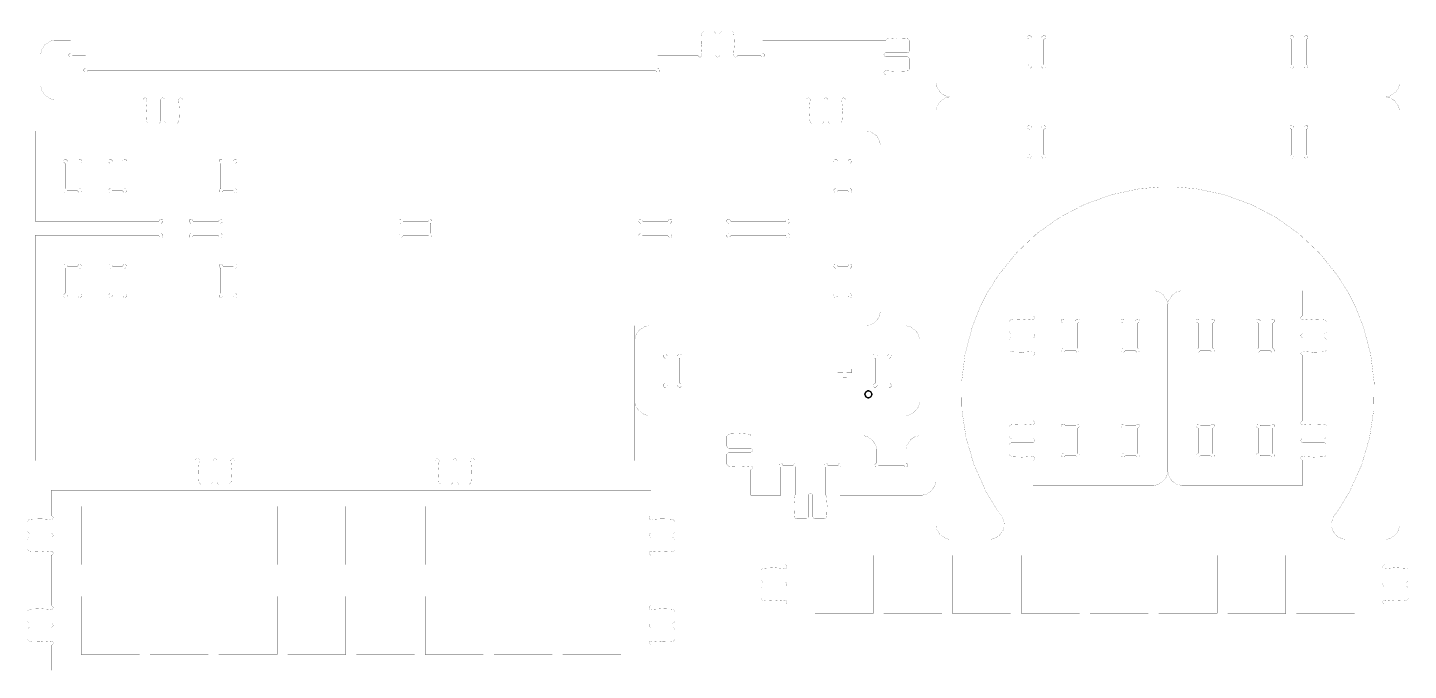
# Model space of a CAD drawing. Extents: x 0.1 to 59.9, y 0.1 to 11.9.
# Drawn here: x 12.09 to 23.6, y 0.11 to 5.47 of the extents above; entities that cross this region are included whole.
import ezdxf

# ---------------------------------------------------------------- set-up
doc = ezdxf.new("R2010")
doc.units = 0
doc.layers.add('L0D0_0', color=1, linetype='CONTINUOUS')

msp = doc.modelspace()

# ---------------------------------------------------------------- linework, layer by layer
at = {"layer": 'L0D0_0', "const_width": 0.001}
for points in [[(19.666, 5.015), (19.666, 6.015)], [(23.532, 5.015), (23.532, 6.015)], [(17.715, 5.239), (17.712, 5.253), (17.707, 5.328), (17.71, 5.403), (17.712, 5.418)], [(17.712, 5.418), (17.712, 5.421), (17.719, 5.431), (17.728, 5.435), (17.732, 5.435)], [(17.809, 5.435), (17.732, 5.435)], [(17.809, 5.435), (17.813, 5.435), (17.823, 5.43), (17.829, 5.419), (17.829, 5.416)], [(17.829, 5.239), (17.829, 5.416)], [(17.862, 5.416), (17.862, 5.419), (17.868, 5.43), (17.878, 5.435), (17.882, 5.435)], [(17.862, 5.239), (17.862, 5.416)], [(17.882, 5.435), (17.959, 5.435)], [(17.959, 5.435), (17.963, 5.435), (17.972, 5.431), (17.979, 5.421), (17.979, 5.418)], [(17.979, 5.418), (17.981, 5.403), (17.984, 5.328), (17.979, 5.253), (17.976, 5.239)], [(12.201, 5.239), (12.201, 5.251), (12.211, 5.287), (12.237, 5.327), (12.277, 5.354), (12.314, 5.364), (12.326, 5.364)], [(12.326, 5.364), (12.451, 5.364)], [(12.451, 5.364), (12.451, 5.255)], [(18.22, 5.364), (18.22, 5.255)], [(18.22, 5.364), (19.248, 5.364)], [(19.248, 5.372), (19.263, 5.375), (19.338, 5.38), (19.413, 5.377), (19.428, 5.375)], [(19.248, 5.364), (19.248, 5.372)], [(19.428, 5.375), (19.43, 5.375), (19.44, 5.368), (19.445, 5.359), (19.445, 5.355)], [(19.445, 5.278), (19.445, 5.355)], [(20.462, 5.387), (20.462, 5.391), (20.452, 5.403), (20.436, 5.402), (20.434, 5.399), (20.431, 5.397), (20.43, 5.381), (20.442, 5.371), (20.446, 5.371)], [(20.446, 5.16), (20.446, 5.371)], [(20.548, 5.387), (20.462, 5.387)], [(20.565, 5.371), (20.569, 5.371), (20.58, 5.381), (20.579, 5.397), (20.577, 5.399), (20.574, 5.402), (20.558, 5.403), (20.548, 5.391), (20.548, 5.387)], [(20.565, 5.16), (20.565, 5.371)], [(22.649, 5.387), (22.649, 5.391), (22.639, 5.403), (22.623, 5.402), (22.621, 5.399), (22.618, 5.397), (22.617, 5.381), (22.629, 5.371), (22.633, 5.371)], [(22.633, 5.16), (22.633, 5.371)], [(22.735, 5.387), (22.649, 5.387)], [(22.752, 5.371), (22.756, 5.371), (22.767, 5.381), (22.766, 5.397), (22.764, 5.399), (22.761, 5.402), (22.745, 5.403), (22.735, 5.391), (22.735, 5.387)], [(22.752, 5.16), (22.752, 5.371)], [(12.201, 4.992), (12.201, 5.239)], [(12.468, 5.239), (12.468, 5.235), (12.457, 5.223), (12.442, 5.224), (12.439, 5.227), (12.436, 5.229), (12.435, 5.245), (12.447, 5.255), (12.451, 5.255)], [(12.468, 5.239), (12.576, 5.239)], [(12.576, 5.239), (12.576, 5.13)], [(17.345, 5.239), (17.345, 5.13)], [(17.345, 5.239), (17.681, 5.239)], [(17.715, 5.239), (17.715, 5.235), (17.709, 5.226), (17.698, 5.222), (17.686, 5.226), (17.681, 5.235), (17.681, 5.239)], [(17.862, 5.239), (17.862, 5.235), (17.857, 5.226), (17.845, 5.222), (17.834, 5.226), (17.829, 5.235), (17.829, 5.239)], [(18.01, 5.239), (18.01, 5.235), (18.005, 5.226), (17.993, 5.222), (17.982, 5.226), (17.976, 5.235), (17.976, 5.239)], [(18.01, 5.239), (18.204, 5.239)], [(18.22, 5.255), (18.224, 5.255), (18.236, 5.245), (18.235, 5.229), (18.232, 5.227), (18.23, 5.224), (18.214, 5.223), (18.204, 5.235), (18.204, 5.239)], [(19.248, 5.225), (19.245, 5.225), (19.236, 5.23), (19.231, 5.242), (19.236, 5.253), (19.245, 5.258), (19.248, 5.258)], [(19.248, 5.258), (19.425, 5.258)], [(19.248, 5.225), (19.425, 5.225)], [(19.445, 5.278), (19.445, 5.274), (19.439, 5.264), (19.429, 5.258), (19.425, 5.258)], [(19.425, 5.225), (19.429, 5.225), (19.439, 5.219), (19.445, 5.209), (19.445, 5.205)], [(19.445, 5.205), (19.445, 5.128)], [(12.593, 5.114), (12.593, 5.11), (12.582, 5.098), (12.567, 5.099), (12.564, 5.102), (12.561, 5.104), (12.56, 5.12), (12.572, 5.13), (12.576, 5.13)], [(12.593, 5.114), (17.329, 5.114)], [(17.345, 5.13), (17.349, 5.13), (17.361, 5.12), (17.36, 5.104), (17.357, 5.102), (17.355, 5.099), (17.339, 5.098), (17.329, 5.11), (17.329, 5.114)], [(19.248, 5.077), (19.245, 5.077), (19.236, 5.082), (19.231, 5.094), (19.236, 5.105), (19.245, 5.111), (19.248, 5.111)], [(19.428, 5.108), (19.413, 5.106), (19.338, 5.103), (19.263, 5.108), (19.248, 5.111)], [(19.248, 4.867), (19.248, 5.077)], [(19.445, 5.128), (19.445, 5.124), (19.44, 5.115), (19.43, 5.108), (19.428, 5.108)], [(20.446, 5.16), (20.442, 5.16), (20.43, 5.15), (20.431, 5.134), (20.434, 5.132), (20.436, 5.129), (20.452, 5.128), (20.462, 5.139), (20.462, 5.143)], [(20.548, 5.143), (20.462, 5.143)], [(20.548, 5.143), (20.548, 5.139), (20.558, 5.128), (20.574, 5.129), (20.577, 5.132), (20.579, 5.134), (20.58, 5.15), (20.569, 5.16), (20.565, 5.16)], [(22.633, 5.16), (22.629, 5.16), (22.617, 5.15), (22.618, 5.134), (22.621, 5.132), (22.623, 5.129), (22.639, 5.128), (22.649, 5.139), (22.649, 5.143)], [(22.735, 5.143), (22.649, 5.143)], [(22.735, 5.143), (22.735, 5.139), (22.745, 5.128), (22.761, 5.129), (22.764, 5.132), (22.766, 5.134), (22.767, 5.15), (22.756, 5.16), (22.752, 5.16)], [(12.326, 4.867), (12.314, 4.867), (12.277, 4.876), (12.237, 4.903), (12.211, 4.943), (12.201, 4.979), (12.201, 4.992)], [(19.666, 5.015), (19.666, 5.003), (19.675, 4.967), (19.702, 4.927), (19.742, 4.9), (19.778, 4.89), (19.791, 4.89)], [(23.407, 4.89), (23.419, 4.89), (23.455, 4.9), (23.495, 4.927), (23.522, 4.967), (23.532, 5.003), (23.532, 5.015)], [(12.326, 4.867), (13.054, 4.867)], [(13.054, 4.867), (13.054, 4.87), (13.059, 4.879), (13.071, 4.883), (13.082, 4.879), (13.087, 4.87), (13.087, 4.867)], [(13.085, 4.687), (13.083, 4.702), (13.08, 4.777), (13.085, 4.852), (13.087, 4.867)], [(13.202, 4.867), (13.202, 4.87), (13.207, 4.879), (13.218, 4.883), (13.23, 4.879), (13.235, 4.87), (13.235, 4.867)], [(13.202, 4.867), (13.202, 4.689)], [(13.235, 4.867), (13.235, 4.689)], [(13.349, 4.867), (13.349, 4.87), (13.354, 4.879), (13.366, 4.883), (13.378, 4.879), (13.383, 4.87), (13.383, 4.867)], [(13.349, 4.867), (13.352, 4.852), (13.357, 4.777), (13.354, 4.702), (13.352, 4.687)], [(13.383, 4.867), (18.584, 4.867)], [(18.584, 4.867), (18.584, 4.87), (18.589, 4.879), (18.6, 4.883), (18.612, 4.879), (18.617, 4.87), (18.617, 4.867)], [(18.615, 4.687), (18.613, 4.702), (18.609, 4.777), (18.615, 4.852), (18.617, 4.867)], [(18.731, 4.867), (18.731, 4.87), (18.737, 4.879), (18.748, 4.883), (18.76, 4.879), (18.765, 4.87), (18.765, 4.867)], [(18.731, 4.867), (18.731, 4.689)], [(18.765, 4.867), (18.765, 4.689)], [(18.879, 4.867), (18.879, 4.87), (18.884, 4.879), (18.896, 4.883), (18.907, 4.879), (18.912, 4.87), (18.912, 4.867)], [(18.879, 4.867), (18.881, 4.852), (18.887, 4.777), (18.883, 4.702), (18.881, 4.687)], [(18.912, 4.867), (19.248, 4.867)], [(19.791, 4.89), (19.778, 4.89), (19.742, 4.881), (19.702, 4.854), (19.675, 4.814), (19.666, 4.778), (19.666, 4.765)], [(23.407, 4.89), (19.791, 4.89)], [(23.532, 4.765), (23.532, 4.778), (23.522, 4.814), (23.495, 4.854), (23.455, 4.881), (23.419, 4.89), (23.407, 4.89)], [(19.666, 4.765), (19.666, 1.325)], [(23.532, 4.765), (23.532, 1.325)], [(12.154, 4.607), (19.076, 4.607)], [(12.154, 4.607), (12.154, 3.854)], [(13.104, 4.67), (13.101, 4.67), (13.091, 4.675), (13.085, 4.684), (13.085, 4.687)], [(13.182, 4.67), (13.104, 4.67)], [(13.202, 4.689), (13.202, 4.686), (13.196, 4.675), (13.185, 4.67), (13.182, 4.67)], [(13.255, 4.67), (13.251, 4.67), (13.241, 4.675), (13.235, 4.686), (13.235, 4.689)], [(13.255, 4.67), (13.332, 4.67)], [(13.352, 4.687), (13.351, 4.684), (13.345, 4.675), (13.335, 4.67), (13.332, 4.67)], [(18.634, 4.67), (18.631, 4.67), (18.621, 4.675), (18.615, 4.684), (18.615, 4.687)], [(18.712, 4.67), (18.634, 4.67)], [(18.731, 4.689), (18.731, 4.686), (18.726, 4.675), (18.715, 4.67), (18.712, 4.67)], [(18.785, 4.67), (18.781, 4.67), (18.771, 4.675), (18.765, 4.686), (18.765, 4.689)], [(18.785, 4.67), (18.862, 4.67)], [(18.881, 4.687), (18.881, 4.684), (18.875, 4.675), (18.865, 4.67), (18.862, 4.67)], [(19.201, 4.482), (19.201, 4.494), (19.192, 4.53), (19.171, 4.564), (19.165, 4.57), (19.159, 4.576), (19.124, 4.597), (19.088, 4.607), (19.076, 4.607)], [(20.462, 4.637), (20.462, 4.641), (20.452, 4.653), (20.436, 4.652), (20.434, 4.649), (20.431, 4.647), (20.43, 4.631), (20.442, 4.621), (20.446, 4.621)], [(20.446, 4.621), (20.446, 4.41)], [(20.462, 4.637), (20.548, 4.637)], [(20.565, 4.621), (20.569, 4.621), (20.58, 4.631), (20.579, 4.647), (20.577, 4.649), (20.574, 4.652), (20.558, 4.653), (20.548, 4.641), (20.548, 4.637)], [(20.565, 4.621), (20.565, 4.41)], [(22.649, 4.637), (22.649, 4.641), (22.639, 4.653), (22.623, 4.652), (22.621, 4.649), (22.618, 4.647), (22.617, 4.631), (22.629, 4.621), (22.633, 4.621)], [(22.633, 4.621), (22.633, 4.41)], [(22.649, 4.637), (22.735, 4.637)], [(22.752, 4.621), (22.756, 4.621), (22.767, 4.631), (22.766, 4.647), (22.764, 4.649), (22.761, 4.652), (22.745, 4.653), (22.735, 4.641), (22.735, 4.637)], [(22.752, 4.621), (22.752, 4.41)], [(19.201, 4.482), (19.201, 3.107)], [(20.446, 4.41), (20.442, 4.41), (20.43, 4.4), (20.431, 4.384), (20.434, 4.382), (20.436, 4.379), (20.452, 4.378), (20.462, 4.389), (20.462, 4.393)], [(20.462, 4.393), (20.548, 4.393)], [(20.548, 4.393), (20.548, 4.389), (20.558, 4.378), (20.574, 4.379), (20.577, 4.382), (20.579, 4.384), (20.58, 4.4), (20.569, 4.41), (20.565, 4.41)], [(22.633, 4.41), (22.629, 4.41), (22.617, 4.4), (22.618, 4.384), (22.621, 4.382), (22.623, 4.379), (22.639, 4.378), (22.649, 4.389), (22.649, 4.393)], [(22.649, 4.393), (22.735, 4.393)], [(22.735, 4.393), (22.735, 4.389), (22.745, 4.378), (22.761, 4.379), (22.764, 4.382), (22.766, 4.384), (22.767, 4.4), (22.756, 4.41), (22.752, 4.41)], [(12.424, 4.354), (12.424, 4.358), (12.413, 4.369), (12.398, 4.368), (12.395, 4.366), (12.393, 4.363), (12.392, 4.348), (12.403, 4.337), (12.407, 4.337)], [(12.407, 4.127), (12.407, 4.337)], [(12.509, 4.354), (12.424, 4.354)], [(12.526, 4.337), (12.53, 4.337), (12.542, 4.348), (12.541, 4.363), (12.538, 4.366), (12.535, 4.368), (12.52, 4.369), (12.509, 4.358), (12.509, 4.354)], [(12.526, 4.127), (12.526, 4.337)], [(12.799, 4.354), (12.799, 4.358), (12.788, 4.369), (12.773, 4.368), (12.77, 4.366), (12.768, 4.363), (12.767, 4.348), (12.778, 4.337), (12.782, 4.337)], [(12.782, 4.127), (12.782, 4.337)], [(12.884, 4.354), (12.799, 4.354)], [(12.901, 4.337), (12.905, 4.337), (12.917, 4.348), (12.916, 4.363), (12.913, 4.366), (12.91, 4.368), (12.895, 4.369), (12.884, 4.358), (12.884, 4.354)], [(12.901, 4.127), (12.901, 4.337)], [(13.72, 4.354), (13.72, 4.358), (13.71, 4.369), (13.694, 4.368), (13.692, 4.366), (13.689, 4.363), (13.688, 4.348), (13.7, 4.337), (13.703, 4.337)], [(13.703, 4.127), (13.703, 4.337)], [(13.806, 4.354), (13.72, 4.354)], [(13.823, 4.337), (13.826, 4.337), (13.838, 4.348), (13.837, 4.363), (13.834, 4.366), (13.832, 4.368), (13.816, 4.369), (13.806, 4.358), (13.806, 4.354)], [(13.823, 4.127), (13.823, 4.337)], [(18.846, 4.354), (18.846, 4.358), (18.836, 4.369), (18.82, 4.368), (18.818, 4.366), (18.815, 4.363), (18.814, 4.348), (18.825, 4.337), (18.829, 4.337)], [(18.829, 4.127), (18.829, 4.337)], [(18.932, 4.354), (18.846, 4.354)], [(18.948, 4.337), (18.952, 4.337), (18.964, 4.348), (18.963, 4.363), (18.96, 4.366), (18.958, 4.368), (18.942, 4.369), (18.932, 4.358), (18.932, 4.354)], [(18.948, 4.127), (18.948, 4.337)], [(12.407, 4.127), (12.403, 4.127), (12.392, 4.116), (12.393, 4.101), (12.395, 4.098), (12.398, 4.095), (12.413, 4.094), (12.424, 4.106), (12.424, 4.11)], [(12.509, 4.11), (12.424, 4.11)], [(12.509, 4.11), (12.509, 4.106), (12.52, 4.094), (12.535, 4.095), (12.538, 4.098), (12.541, 4.101), (12.542, 4.116), (12.53, 4.127), (12.526, 4.127)], [(12.782, 4.127), (12.778, 4.127), (12.767, 4.116), (12.768, 4.101), (12.77, 4.098), (12.773, 4.095), (12.788, 4.094), (12.799, 4.106), (12.799, 4.11)], [(12.884, 4.11), (12.799, 4.11)], [(12.884, 4.11), (12.884, 4.106), (12.895, 4.094), (12.91, 4.095), (12.913, 4.098), (12.916, 4.101), (12.917, 4.116), (12.905, 4.127), (12.901, 4.127)], [(13.703, 4.127), (13.7, 4.127), (13.688, 4.116), (13.689, 4.101), (13.692, 4.098), (13.694, 4.095), (13.71, 4.094), (13.72, 4.106), (13.72, 4.11)], [(13.806, 4.11), (13.72, 4.11)], [(13.806, 4.11), (13.806, 4.106), (13.816, 4.094), (13.832, 4.095), (13.834, 4.098), (13.837, 4.101), (13.838, 4.116), (13.826, 4.127), (13.823, 4.127)], [(18.829, 4.127), (18.825, 4.127), (18.814, 4.116), (18.815, 4.101), (18.818, 4.098), (18.82, 4.095), (18.836, 4.094), (18.846, 4.106), (18.846, 4.11)], [(18.932, 4.11), (18.846, 4.11)], [(18.932, 4.11), (18.932, 4.106), (18.942, 4.094), (18.958, 4.095), (18.96, 4.098), (18.963, 4.101), (18.964, 4.116), (18.952, 4.127), (18.948, 4.127)], [(22.987, 1.399), (23.023, 1.447), (23.116, 1.603), (23.214, 1.819), (23.28, 2.045), (23.315, 2.277), (23.319, 2.511), (23.29, 2.745), (23.229, 2.974), (23.162, 3.143), (23.135, 3.196), (23.108, 3.25), (23.012, 3.403), (22.863, 3.588), (22.691, 3.75), (22.5, 3.886), (22.293, 3.994), (22.071, 4.074), (21.839, 4.124), (21.659, 4.14), (21.599, 4.14), (21.539, 4.14), (21.358, 4.124), (21.126, 4.074), (20.905, 3.994), (20.697, 3.886), (20.506, 3.75), (20.335, 3.588), (20.186, 3.403), (20.089, 3.25), (20.062, 3.196), (20.035, 3.143), (19.969, 2.974), (19.908, 2.745), (19.879, 2.511), (19.882, 2.277), (19.917, 2.045), (19.984, 1.819), (20.081, 1.603), (20.174, 1.447), (20.21, 1.399)], [(13.187, 3.854), (12.154, 3.854)], [(13.203, 3.837), (13.207, 3.837), (13.219, 3.848), (13.218, 3.863), (13.215, 3.866), (13.213, 3.868), (13.197, 3.869), (13.187, 3.858), (13.187, 3.854)], [(13.203, 3.837), (13.203, 3.752)], [(13.47, 3.854), (13.47, 3.858), (13.46, 3.869), (13.444, 3.868), (13.442, 3.866), (13.439, 3.863), (13.438, 3.848), (13.45, 3.837), (13.453, 3.837)], [(13.453, 3.837), (13.453, 3.752)], [(13.684, 3.854), (13.47, 3.854)], [(13.701, 3.837), (13.704, 3.837), (13.716, 3.848), (13.715, 3.863), (13.712, 3.866), (13.71, 3.868), (13.694, 3.869), (13.684, 3.858), (13.684, 3.854)], [(13.701, 3.752), (13.701, 3.837)], [(15.221, 3.854), (15.221, 3.858), (15.21, 3.869), (15.195, 3.868), (15.192, 3.866), (15.189, 3.863), (15.188, 3.848), (15.2, 3.837), (15.204, 3.837)], [(15.204, 3.837), (15.204, 3.752)], [(15.431, 3.854), (15.221, 3.854)], [(15.448, 3.837), (15.452, 3.837), (15.463, 3.848), (15.462, 3.863), (15.46, 3.866), (15.457, 3.868), (15.442, 3.869), (15.431, 3.858), (15.431, 3.854)], [(15.448, 3.837), (15.448, 3.752)], [(17.221, 3.854), (17.221, 3.858), (17.21, 3.869), (17.195, 3.868), (17.192, 3.866), (17.189, 3.863), (17.188, 3.848), (17.2, 3.837), (17.204, 3.837)], [(17.204, 3.837), (17.204, 3.752)], [(17.431, 3.854), (17.221, 3.854)], [(17.448, 3.837), (17.452, 3.837), (17.463, 3.848), (17.462, 3.863), (17.46, 3.866), (17.457, 3.868), (17.442, 3.869), (17.431, 3.858), (17.431, 3.854)], [(17.448, 3.837), (17.448, 3.752)], [(17.954, 3.854), (17.954, 3.858), (17.943, 3.869), (17.928, 3.868), (17.925, 3.866), (17.922, 3.863), (17.921, 3.848), (17.933, 3.837), (17.937, 3.837)], [(17.937, 3.752), (17.937, 3.837)], [(17.954, 3.854), (18.414, 3.854)], [(18.431, 3.837), (18.435, 3.837), (18.446, 3.848), (18.445, 3.863), (18.443, 3.866), (18.44, 3.868), (18.424, 3.869), (18.414, 3.858), (18.414, 3.854)], [(18.431, 3.752), (18.431, 3.837)], [(12.154, 2.982), (12.154, 3.735)], [(13.187, 3.735), (12.154, 3.735)], [(13.187, 3.735), (13.187, 3.731), (13.197, 3.719), (13.213, 3.72), (13.215, 3.723), (13.218, 3.726), (13.219, 3.741), (13.207, 3.752), (13.203, 3.752)], [(13.453, 3.752), (13.45, 3.752), (13.438, 3.741), (13.439, 3.726), (13.442, 3.723), (13.444, 3.72), (13.46, 3.719), (13.47, 3.731), (13.47, 3.735)], [(13.684, 3.735), (13.47, 3.735)], [(13.684, 3.735), (13.684, 3.731), (13.694, 3.719), (13.71, 3.72), (13.712, 3.723), (13.715, 3.726), (13.716, 3.741), (13.704, 3.752), (13.701, 3.752)], [(15.204, 3.752), (15.2, 3.752), (15.188, 3.741), (15.189, 3.726), (15.192, 3.723), (15.195, 3.72), (15.21, 3.719), (15.221, 3.731), (15.221, 3.735)], [(15.431, 3.735), (15.221, 3.735)], [(15.431, 3.735), (15.431, 3.731), (15.442, 3.719), (15.457, 3.72), (15.46, 3.723), (15.462, 3.726), (15.463, 3.741), (15.452, 3.752), (15.448, 3.752)], [(17.204, 3.752), (17.2, 3.752), (17.188, 3.741), (17.189, 3.726), (17.192, 3.723), (17.195, 3.72), (17.21, 3.719), (17.221, 3.731), (17.221, 3.735)], [(17.431, 3.735), (17.221, 3.735)], [(17.431, 3.735), (17.431, 3.731), (17.442, 3.719), (17.457, 3.72), (17.46, 3.723), (17.462, 3.726), (17.463, 3.741), (17.452, 3.752), (17.448, 3.752)], [(17.937, 3.752), (17.933, 3.752), (17.921, 3.741), (17.922, 3.726), (17.925, 3.723), (17.928, 3.72), (17.943, 3.719), (17.954, 3.731), (17.954, 3.735)], [(17.954, 3.735), (18.414, 3.735)], [(18.414, 3.735), (18.414, 3.731), (18.424, 3.719), (18.44, 3.72), (18.443, 3.723), (18.445, 3.726), (18.446, 3.741), (18.435, 3.752), (18.431, 3.752)], [(12.424, 3.479), (12.424, 3.483), (12.413, 3.494), (12.398, 3.493), (12.395, 3.491), (12.393, 3.488), (12.392, 3.473), (12.403, 3.462), (12.407, 3.462)], [(12.407, 3.252), (12.407, 3.462)], [(12.509, 3.479), (12.424, 3.479)], [(12.526, 3.462), (12.53, 3.462), (12.542, 3.473), (12.541, 3.488), (12.538, 3.491), (12.535, 3.493), (12.52, 3.494), (12.509, 3.483), (12.509, 3.479)], [(12.526, 3.252), (12.526, 3.462)], [(12.799, 3.479), (12.799, 3.483), (12.788, 3.494), (12.773, 3.493), (12.77, 3.491), (12.768, 3.488), (12.767, 3.473), (12.778, 3.462), (12.782, 3.462)], [(12.782, 3.252), (12.782, 3.462)], [(12.884, 3.479), (12.799, 3.479)], [(12.901, 3.462), (12.905, 3.462), (12.917, 3.473), (12.916, 3.488), (12.913, 3.491), (12.91, 3.493), (12.895, 3.494), (12.884, 3.483), (12.884, 3.479)], [(12.901, 3.252), (12.901, 3.462)], [(13.72, 3.479), (13.72, 3.483), (13.71, 3.494), (13.694, 3.493), (13.692, 3.491), (13.689, 3.488), (13.688, 3.473), (13.7, 3.462), (13.703, 3.462)], [(13.703, 3.252), (13.703, 3.462)], [(13.806, 3.479), (13.72, 3.479)], [(13.823, 3.462), (13.826, 3.462), (13.838, 3.473), (13.837, 3.488), (13.834, 3.491), (13.832, 3.493), (13.816, 3.494), (13.806, 3.483), (13.806, 3.479)], [(13.823, 3.252), (13.823, 3.462)], [(18.846, 3.479), (18.846, 3.483), (18.836, 3.494), (18.82, 3.493), (18.818, 3.491), (18.815, 3.488), (18.814, 3.473), (18.825, 3.462), (18.829, 3.462)], [(18.829, 3.252), (18.829, 3.462)], [(18.932, 3.479), (18.846, 3.479)], [(18.948, 3.462), (18.952, 3.462), (18.964, 3.473), (18.963, 3.488), (18.96, 3.491), (18.958, 3.493), (18.942, 3.494), (18.932, 3.483), (18.932, 3.479)], [(18.948, 3.252), (18.948, 3.462)], [(12.407, 3.252), (12.403, 3.252), (12.392, 3.241), (12.393, 3.226), (12.395, 3.223), (12.398, 3.22), (12.413, 3.219), (12.424, 3.231), (12.424, 3.235)], [(12.509, 3.235), (12.424, 3.235)], [(12.509, 3.235), (12.509, 3.231), (12.52, 3.219), (12.535, 3.22), (12.538, 3.223), (12.541, 3.226), (12.542, 3.241), (12.53, 3.252), (12.526, 3.252)], [(12.782, 3.252), (12.778, 3.252), (12.767, 3.241), (12.768, 3.226), (12.77, 3.223), (12.773, 3.22), (12.788, 3.219), (12.799, 3.231), (12.799, 3.235)], [(12.884, 3.235), (12.799, 3.235)], [(12.884, 3.235), (12.884, 3.231), (12.895, 3.219), (12.91, 3.22), (12.913, 3.223), (12.916, 3.226), (12.917, 3.241), (12.905, 3.252), (12.901, 3.252)], [(13.703, 3.252), (13.7, 3.252), (13.688, 3.241), (13.689, 3.226), (13.692, 3.223), (13.694, 3.22), (13.71, 3.219), (13.72, 3.231), (13.72, 3.235)], [(13.806, 3.235), (13.72, 3.235)], [(13.806, 3.235), (13.806, 3.231), (13.816, 3.219), (13.832, 3.22), (13.834, 3.223), (13.837, 3.226), (13.838, 3.241), (13.826, 3.252), (13.823, 3.252)], [(18.829, 3.252), (18.825, 3.252), (18.814, 3.241), (18.815, 3.226), (18.818, 3.223), (18.82, 3.22), (18.836, 3.219), (18.846, 3.231), (18.846, 3.235)], [(18.932, 3.235), (18.846, 3.235)], [(18.932, 3.235), (18.932, 3.231), (18.942, 3.219), (18.958, 3.22), (18.96, 3.223), (18.963, 3.226), (18.964, 3.241), (18.952, 3.252), (18.948, 3.252)], [(20.474, 3.275), (20.474, 3.064)], [(20.474, 3.275), (21.474, 3.275)], [(21.599, 3.15), (21.599, 3.162), (21.589, 3.198), (21.562, 3.238), (21.522, 3.265), (21.486, 3.275), (21.474, 3.275)], [(21.599, 3.15), (21.599, 3.162), (21.609, 3.198), (21.635, 3.238), (21.675, 3.265), (21.712, 3.275), (21.724, 3.275)], [(22.724, 3.275), (21.724, 3.275)], [(22.724, 3.275), (22.724, 3.064)], [(21.599, 3.15), (21.599, 1.775)], [(19.076, 2.982), (19.089, 2.982), (19.125, 2.992), (19.165, 3.019), (19.192, 3.058), (19.201, 3.095), (19.201, 3.107)], [(20.294, 3.033), (20.292, 3.033), (20.282, 3.027), (20.277, 3.017), (20.277, 3.014)], [(20.277, 2.936), (20.277, 3.014)], [(20.474, 3.031), (20.459, 3.033), (20.384, 3.038), (20.309, 3.035), (20.294, 3.033)], [(20.474, 3.031), (20.477, 3.031), (20.486, 3.036), (20.491, 3.047), (20.486, 3.059), (20.477, 3.064), (20.474, 3.064)], [(20.744, 3.022), (20.744, 3.026), (20.733, 3.037), (20.718, 3.036), (20.715, 3.034), (20.712, 3.031), (20.711, 3.015), (20.723, 3.005), (20.727, 3.005)], [(20.727, 3.005), (20.727, 2.794)], [(20.829, 3.022), (20.744, 3.022)], [(20.846, 3.005), (20.85, 3.005), (20.861, 3.015), (20.86, 3.031), (20.858, 3.034), (20.855, 3.036), (20.839, 3.037), (20.829, 3.026), (20.829, 3.022)], [(20.846, 3.005), (20.846, 2.794)], [(21.244, 3.022), (21.244, 3.026), (21.233, 3.037), (21.218, 3.036), (21.215, 3.034), (21.212, 3.031), (21.211, 3.015), (21.223, 3.005), (21.227, 3.005)], [(21.227, 3.005), (21.227, 2.794)], [(21.329, 3.022), (21.244, 3.022)], [(21.346, 3.005), (21.35, 3.005), (21.361, 3.015), (21.36, 3.031), (21.358, 3.034), (21.355, 3.036), (21.339, 3.037), (21.329, 3.026), (21.329, 3.022)], [(21.346, 3.005), (21.346, 2.794)], [(21.852, 3.005), (21.848, 3.005), (21.836, 3.015), (21.837, 3.031), (21.84, 3.034), (21.843, 3.036), (21.858, 3.037), (21.869, 3.026), (21.869, 3.022)], [(21.852, 3.005), (21.852, 2.794)], [(21.869, 3.022), (21.954, 3.022)], [(21.954, 3.022), (21.954, 3.026), (21.964, 3.037), (21.98, 3.036), (21.983, 3.034), (21.985, 3.031), (21.986, 3.015), (21.975, 3.005), (21.971, 3.005)], [(21.971, 3.005), (21.971, 2.794)], [(22.352, 3.005), (22.348, 3.005), (22.336, 3.015), (22.337, 3.031), (22.34, 3.034), (22.343, 3.036), (22.358, 3.037), (22.369, 3.026), (22.369, 3.022)], [(22.352, 3.005), (22.352, 2.794)], [(22.369, 3.022), (22.454, 3.022)], [(22.454, 3.022), (22.454, 3.026), (22.465, 3.037), (22.48, 3.036), (22.483, 3.034), (22.485, 3.031), (22.486, 3.015), (22.475, 3.005), (22.471, 3.005)], [(22.471, 3.005), (22.471, 2.794)], [(22.724, 3.031), (22.721, 3.031), (22.711, 3.036), (22.707, 3.047), (22.711, 3.059), (22.721, 3.064), (22.724, 3.064)], [(22.724, 3.031), (22.739, 3.033), (22.814, 3.038), (22.889, 3.035), (22.904, 3.033)], [(22.904, 3.033), (22.906, 3.033), (22.916, 3.027), (22.921, 3.017), (22.921, 3.014)], [(22.921, 2.936), (22.921, 3.014)], [(12.154, 2.982), (19.076, 2.982)], [(12.154, 2.982), (12.154, 1.857)], [(17.155, 2.982), (17.155, 1.857)], [(17.28, 2.982), (17.268, 2.982), (17.231, 2.972), (17.192, 2.945), (17.165, 2.906), (17.155, 2.869), (17.155, 2.857)], [(19.076, 2.982), (19.405, 2.982)], [(19.53, 2.857), (19.53, 2.869), (19.52, 2.906), (19.493, 2.945), (19.454, 2.972), (19.417, 2.982), (19.405, 2.982)], [(20.277, 2.936), (20.277, 2.933), (20.283, 2.922), (20.293, 2.916), (20.297, 2.916)], [(20.297, 2.883), (20.293, 2.883), (20.283, 2.877), (20.277, 2.867), (20.277, 2.863)], [(20.474, 2.916), (20.297, 2.916)], [(20.474, 2.883), (20.297, 2.883)], [(20.474, 2.883), (20.477, 2.883), (20.486, 2.888), (20.491, 2.9), (20.486, 2.911), (20.477, 2.916), (20.474, 2.916)], [(22.724, 2.883), (22.721, 2.883), (22.711, 2.888), (22.707, 2.9), (22.711, 2.911), (22.721, 2.916), (22.724, 2.916)], [(22.724, 2.916), (22.901, 2.916)], [(22.724, 2.883), (22.901, 2.883)], [(22.921, 2.936), (22.921, 2.933), (22.915, 2.922), (22.905, 2.916), (22.901, 2.916)], [(22.901, 2.883), (22.905, 2.883), (22.915, 2.877), (22.921, 2.867), (22.921, 2.863)], [(19.53, 2.857), (19.53, 2.357)], [(20.277, 2.863), (20.277, 2.786)], [(20.277, 2.786), (20.277, 2.783), (20.282, 2.773), (20.292, 2.767), (20.294, 2.766)], [(20.294, 2.766), (20.309, 2.764), (20.384, 2.761), (20.459, 2.766), (20.474, 2.769)], [(20.474, 2.735), (20.477, 2.735), (20.486, 2.741), (20.491, 2.752), (20.486, 2.764), (20.477, 2.769), (20.474, 2.769)], [(20.727, 2.794), (20.723, 2.794), (20.711, 2.784), (20.712, 2.769), (20.715, 2.766), (20.718, 2.763), (20.733, 2.762), (20.744, 2.774), (20.744, 2.778)], [(20.829, 2.778), (20.744, 2.778)], [(20.829, 2.778), (20.829, 2.774), (20.839, 2.762), (20.855, 2.763), (20.858, 2.766), (20.86, 2.769), (20.861, 2.784), (20.85, 2.794), (20.846, 2.794)], [(21.227, 2.794), (21.223, 2.794), (21.211, 2.784), (21.212, 2.769), (21.215, 2.766), (21.218, 2.763), (21.233, 2.762), (21.244, 2.774), (21.244, 2.778)], [(21.329, 2.778), (21.244, 2.778)], [(21.329, 2.778), (21.329, 2.774), (21.339, 2.762), (21.355, 2.763), (21.358, 2.766), (21.36, 2.769), (21.361, 2.784), (21.35, 2.794), (21.346, 2.794)], [(21.869, 2.778), (21.869, 2.774), (21.858, 2.762), (21.843, 2.763), (21.84, 2.766), (21.837, 2.769), (21.836, 2.784), (21.848, 2.794), (21.852, 2.794)], [(21.869, 2.778), (21.954, 2.778)], [(21.971, 2.794), (21.975, 2.794), (21.986, 2.784), (21.985, 2.769), (21.983, 2.766), (21.98, 2.763), (21.964, 2.762), (21.954, 2.774), (21.954, 2.778)], [(22.369, 2.778), (22.369, 2.774), (22.358, 2.762), (22.343, 2.763), (22.34, 2.766), (22.337, 2.769), (22.336, 2.784), (22.348, 2.794), (22.352, 2.794)], [(22.369, 2.778), (22.454, 2.778)], [(22.471, 2.794), (22.475, 2.794), (22.486, 2.784), (22.485, 2.769), (22.483, 2.766), (22.48, 2.763), (22.465, 2.762), (22.454, 2.774), (22.454, 2.778)], [(22.724, 2.735), (22.721, 2.735), (22.711, 2.741), (22.707, 2.752), (22.711, 2.764), (22.721, 2.769), (22.724, 2.769)], [(22.904, 2.766), (22.889, 2.764), (22.814, 2.761), (22.739, 2.766), (22.724, 2.769)], [(22.921, 2.786), (22.921, 2.783), (22.916, 2.773), (22.906, 2.767), (22.904, 2.766)], [(22.921, 2.863), (22.921, 2.786)], [(17.425, 2.729), (17.425, 2.733), (17.414, 2.744), (17.399, 2.743), (17.396, 2.741), (17.394, 2.738), (17.393, 2.723), (17.404, 2.712), (17.408, 2.712)], [(17.408, 2.712), (17.408, 2.502)], [(17.51, 2.729), (17.425, 2.729)], [(17.527, 2.712), (17.531, 2.712), (17.543, 2.723), (17.542, 2.738), (17.539, 2.741), (17.536, 2.743), (17.521, 2.744), (17.51, 2.733), (17.51, 2.729)], [(17.527, 2.712), (17.527, 2.502)], [(18.92, 2.666), (18.89, 2.666)], [(18.89, 2.666), (18.89, 2.622)], [(18.92, 2.666), (18.92, 2.622)], [(19.175, 2.729), (19.175, 2.733), (19.164, 2.744), (19.149, 2.743), (19.146, 2.741), (19.144, 2.738), (19.143, 2.723), (19.154, 2.712), (19.158, 2.712)], [(19.158, 2.712), (19.158, 2.502)], [(19.26, 2.729), (19.175, 2.729)], [(19.277, 2.712), (19.281, 2.712), (19.293, 2.723), (19.292, 2.738), (19.289, 2.741), (19.286, 2.743), (19.271, 2.744), (19.26, 2.733), (19.26, 2.729)], [(19.277, 2.712), (19.277, 2.502)], [(20.474, 2.735), (20.474, 2.189)], [(22.724, 2.735), (22.724, 2.189)], [(18.846, 2.592), (18.846, 2.622)], [(18.89, 2.622), (18.846, 2.622)], [(18.89, 2.592), (18.846, 2.592)], [(18.89, 2.592), (18.89, 2.548)], [(18.92, 2.548), (18.89, 2.548)], [(18.964, 2.622), (18.92, 2.622)], [(18.92, 2.592), (18.92, 2.548)], [(18.964, 2.592), (18.92, 2.592)], [(18.964, 2.592), (18.964, 2.622)], [(17.408, 2.502), (17.404, 2.502), (17.393, 2.491), (17.394, 2.476), (17.396, 2.473), (17.399, 2.47), (17.414, 2.469), (17.425, 2.481), (17.425, 2.485)], [(17.51, 2.485), (17.425, 2.485)], [(17.51, 2.485), (17.51, 2.481), (17.521, 2.469), (17.536, 2.47), (17.539, 2.473), (17.542, 2.476), (17.543, 2.491), (17.531, 2.502), (17.527, 2.502)], [(19.158, 2.502), (19.154, 2.502), (19.143, 2.491), (19.144, 2.476), (19.146, 2.473), (19.149, 2.47), (19.164, 2.469), (19.175, 2.481), (19.175, 2.485)], [(19.26, 2.485), (19.175, 2.485)], [(19.26, 2.485), (19.26, 2.481), (19.271, 2.469), (19.286, 2.47), (19.289, 2.473), (19.292, 2.476), (19.293, 2.491), (19.281, 2.502), (19.277, 2.502)], [(17.155, 2.357), (17.155, 2.345), (17.165, 2.308), (17.192, 2.269), (17.231, 2.242), (17.268, 2.232), (17.28, 2.232)], [(19.405, 2.232), (19.417, 2.232), (19.454, 2.242), (19.493, 2.269), (19.52, 2.308), (19.53, 2.345), (19.53, 2.357)], [(17.28, 2.232), (19.405, 2.232)], [(20.474, 2.156), (20.477, 2.156), (20.486, 2.161), (20.491, 2.172), (20.486, 2.184), (20.477, 2.189), (20.474, 2.189)], [(22.724, 2.156), (22.721, 2.156), (22.711, 2.161), (22.707, 2.172), (22.711, 2.184), (22.721, 2.189), (22.724, 2.189)], [(17.94, 2.078), (17.937, 2.077), (17.927, 2.071), (17.922, 2.061), (17.922, 2.058)], [(18.119, 2.075), (18.104, 2.078), (18.029, 2.083), (17.954, 2.08), (17.94, 2.078)], [(18.119, 2.066), (18.119, 2.075)], [(20.294, 2.158), (20.292, 2.158), (20.282, 2.152), (20.277, 2.142), (20.277, 2.139)], [(20.277, 2.061), (20.277, 2.139)], [(20.474, 2.156), (20.459, 2.158), (20.384, 2.163), (20.309, 2.16), (20.294, 2.158)], [(20.744, 2.147), (20.744, 2.151), (20.733, 2.162), (20.718, 2.161), (20.715, 2.159), (20.712, 2.156), (20.711, 2.14), (20.723, 2.13), (20.727, 2.13)], [(20.727, 2.13), (20.727, 1.919)], [(20.829, 2.147), (20.744, 2.147)], [(20.846, 2.13), (20.85, 2.13), (20.861, 2.14), (20.86, 2.156), (20.858, 2.159), (20.855, 2.161), (20.839, 2.162), (20.829, 2.151), (20.829, 2.147)], [(20.846, 2.13), (20.846, 1.919)], [(21.244, 2.147), (21.244, 2.151), (21.233, 2.162), (21.218, 2.161), (21.215, 2.159), (21.212, 2.156), (21.211, 2.14), (21.223, 2.13), (21.227, 2.13)], [(21.227, 2.13), (21.227, 1.919)], [(21.329, 2.147), (21.244, 2.147)], [(21.346, 2.13), (21.35, 2.13), (21.361, 2.14), (21.36, 2.156), (21.358, 2.159), (21.355, 2.161), (21.339, 2.162), (21.329, 2.151), (21.329, 2.147)], [(21.346, 2.13), (21.346, 1.919)], [(21.852, 2.13), (21.848, 2.13), (21.836, 2.14), (21.837, 2.156), (21.84, 2.159), (21.843, 2.161), (21.858, 2.162), (21.869, 2.151), (21.869, 2.147)], [(21.852, 2.13), (21.852, 1.919)], [(21.869, 2.147), (21.954, 2.147)], [(21.954, 2.147), (21.954, 2.151), (21.964, 2.162), (21.98, 2.161), (21.983, 2.159), (21.985, 2.156), (21.986, 2.14), (21.975, 2.13), (21.971, 2.13)], [(21.971, 2.13), (21.971, 1.919)], [(22.352, 2.13), (22.348, 2.13), (22.336, 2.14), (22.337, 2.156), (22.34, 2.159), (22.343, 2.161), (22.358, 2.162), (22.369, 2.151), (22.369, 2.147)], [(22.352, 2.13), (22.352, 1.919)], [(22.369, 2.147), (22.454, 2.147)], [(22.454, 2.147), (22.454, 2.151), (22.465, 2.162), (22.48, 2.161), (22.483, 2.159), (22.485, 2.156), (22.486, 2.14), (22.475, 2.13), (22.471, 2.13)], [(22.471, 2.13), (22.471, 1.919)], [(22.724, 2.156), (22.739, 2.158), (22.814, 2.163), (22.889, 2.16), (22.904, 2.158)], [(22.904, 2.158), (22.906, 2.158), (22.916, 2.152), (22.921, 2.142), (22.921, 2.139)], [(22.921, 2.061), (22.921, 2.139)], [(17.922, 1.981), (17.922, 2.058)], [(17.922, 1.981), (17.922, 1.977), (17.928, 1.967), (17.939, 1.961), (17.942, 1.961)], [(18.119, 1.961), (17.942, 1.961)], [(19.047, 2.066), (18.119, 2.066)], [(18.119, 1.928), (18.122, 1.928), (18.132, 1.933), (18.136, 1.944), (18.132, 1.956), (18.122, 1.961), (18.119, 1.961)], [(19.172, 1.941), (19.172, 1.954), (19.162, 1.99), (19.135, 2.03), (19.095, 2.057), (19.059, 2.066), (19.047, 2.066)], [(19.541, 2.066), (19.528, 2.066), (19.492, 2.057), (19.452, 2.03), (19.425, 1.99), (19.416, 1.954), (19.416, 1.941)], [(19.541, 2.066), (19.666, 2.066)], [(20.277, 2.061), (20.277, 2.058), (20.283, 2.047), (20.293, 2.041), (20.297, 2.041)], [(20.297, 2.008), (20.293, 2.008), (20.283, 2.002), (20.277, 1.992), (20.277, 1.988)], [(20.277, 1.988), (20.277, 1.911)], [(20.474, 2.041), (20.297, 2.041)], [(20.474, 2.008), (20.297, 2.008)], [(20.474, 2.008), (20.477, 2.008), (20.486, 2.013), (20.491, 2.025), (20.486, 2.036), (20.477, 2.041), (20.474, 2.041)], [(22.724, 2.008), (22.721, 2.008), (22.711, 2.013), (22.707, 2.025), (22.711, 2.036), (22.721, 2.041), (22.724, 2.041)], [(22.724, 2.041), (22.901, 2.041)], [(22.724, 2.008), (22.901, 2.008)], [(22.921, 2.061), (22.921, 2.058), (22.915, 2.047), (22.905, 2.041), (22.901, 2.041)], [(22.901, 2.008), (22.905, 2.008), (22.915, 2.002), (22.921, 1.992), (22.921, 1.988)], [(22.921, 1.988), (22.921, 1.911)], [(13.49, 1.857), (12.154, 1.857)], [(13.524, 1.857), (13.524, 1.86), (13.518, 1.87), (13.507, 1.874), (13.495, 1.87), (13.49, 1.86), (13.49, 1.857)], [(13.524, 1.857), (13.521, 1.842), (13.516, 1.767), (13.519, 1.692), (13.521, 1.677)], [(13.671, 1.857), (13.671, 1.86), (13.666, 1.87), (13.655, 1.874), (13.643, 1.87), (13.638, 1.86), (13.638, 1.857)], [(13.638, 1.68), (13.638, 1.857)], [(13.671, 1.68), (13.671, 1.857)], [(13.819, 1.857), (13.819, 1.86), (13.814, 1.87), (13.802, 1.874), (13.791, 1.87), (13.786, 1.86), (13.786, 1.857)], [(13.788, 1.677), (13.79, 1.692), (13.793, 1.767), (13.788, 1.842), (13.786, 1.857)], [(15.49, 1.857), (13.819, 1.857)], [(15.524, 1.857), (15.524, 1.86), (15.518, 1.87), (15.507, 1.874), (15.495, 1.87), (15.49, 1.86), (15.49, 1.857)], [(15.524, 1.857), (15.521, 1.842), (15.516, 1.767), (15.519, 1.692), (15.521, 1.677)], [(15.671, 1.857), (15.671, 1.86), (15.666, 1.87), (15.655, 1.874), (15.643, 1.87), (15.638, 1.86), (15.638, 1.857)], [(15.638, 1.68), (15.638, 1.857)], [(15.671, 1.68), (15.671, 1.857)], [(15.819, 1.857), (15.819, 1.86), (15.814, 1.87), (15.802, 1.874), (15.791, 1.87), (15.786, 1.86), (15.786, 1.857)], [(15.788, 1.677), (15.79, 1.692), (15.793, 1.767), (15.788, 1.842), (15.786, 1.857)], [(17.155, 1.857), (15.819, 1.857)], [(17.942, 1.928), (17.939, 1.928), (17.928, 1.922), (17.922, 1.911), (17.922, 1.908)], [(17.922, 1.908), (17.922, 1.83)], [(18.119, 1.928), (17.942, 1.928)], [(19.172, 1.941), (19.172, 1.836)], [(19.416, 1.941), (19.416, 1.836)], [(20.277, 1.911), (20.277, 1.908), (20.282, 1.898), (20.292, 1.892), (20.294, 1.891)], [(20.294, 1.891), (20.309, 1.889), (20.384, 1.886), (20.459, 1.891), (20.474, 1.894)], [(20.474, 1.86), (20.477, 1.86), (20.486, 1.866), (20.491, 1.877), (20.486, 1.889), (20.477, 1.894), (20.474, 1.894)], [(20.474, 1.86), (20.474, 1.65)], [(20.727, 1.919), (20.723, 1.919), (20.711, 1.909), (20.712, 1.894), (20.715, 1.891), (20.718, 1.888), (20.733, 1.887), (20.744, 1.899), (20.744, 1.903)], [(20.829, 1.903), (20.744, 1.903)], [(20.829, 1.903), (20.829, 1.899), (20.839, 1.887), (20.855, 1.888), (20.858, 1.891), (20.86, 1.894), (20.861, 1.909), (20.85, 1.919), (20.846, 1.919)], [(21.227, 1.919), (21.223, 1.919), (21.211, 1.909), (21.212, 1.894), (21.215, 1.891), (21.218, 1.888), (21.233, 1.887), (21.244, 1.899), (21.244, 1.903)], [(21.329, 1.903), (21.244, 1.903)], [(21.329, 1.903), (21.329, 1.899), (21.339, 1.887), (21.355, 1.888), (21.358, 1.891), (21.36, 1.894), (21.361, 1.909), (21.35, 1.919), (21.346, 1.919)], [(21.869, 1.903), (21.869, 1.899), (21.858, 1.887), (21.843, 1.888), (21.84, 1.891), (21.837, 1.894), (21.836, 1.909), (21.848, 1.919), (21.852, 1.919)], [(21.869, 1.903), (21.954, 1.903)], [(21.971, 1.919), (21.975, 1.919), (21.986, 1.909), (21.985, 1.894), (21.983, 1.891), (21.98, 1.888), (21.964, 1.887), (21.954, 1.899), (21.954, 1.903)], [(22.369, 1.903), (22.369, 1.899), (22.358, 1.887), (22.343, 1.888), (22.34, 1.891), (22.337, 1.894), (22.336, 1.909), (22.348, 1.919), (22.352, 1.919)], [(22.369, 1.903), (22.454, 1.903)], [(22.471, 1.919), (22.475, 1.919), (22.486, 1.909), (22.485, 1.894), (22.483, 1.891), (22.48, 1.888), (22.465, 1.887), (22.454, 1.899), (22.454, 1.903)], [(22.724, 1.86), (22.721, 1.86), (22.711, 1.866), (22.707, 1.877), (22.711, 1.889), (22.721, 1.894), (22.724, 1.894)], [(22.904, 1.891), (22.889, 1.889), (22.814, 1.886), (22.739, 1.891), (22.724, 1.894)], [(22.724, 1.86), (22.724, 1.65)], [(22.921, 1.911), (22.921, 1.908), (22.916, 1.898), (22.906, 1.892), (22.904, 1.891)], [(17.922, 1.83), (17.922, 1.827), (17.927, 1.817), (17.937, 1.811), (17.94, 1.811)], [(17.94, 1.811), (17.954, 1.809), (18.029, 1.806), (18.104, 1.811), (18.119, 1.813)], [(18.119, 1.78), (18.122, 1.78), (18.132, 1.785), (18.136, 1.797), (18.132, 1.808), (18.122, 1.813), (18.119, 1.813)], [(18.119, 1.78), (18.119, 1.569)], [(18.389, 1.819), (18.389, 1.823), (18.379, 1.835), (18.363, 1.834), (18.36, 1.831), (18.358, 1.829), (18.357, 1.813), (18.368, 1.803), (18.372, 1.803)], [(18.372, 1.569), (18.372, 1.803)], [(18.389, 1.819), (18.475, 1.819)], [(18.491, 1.803), (18.495, 1.803), (18.507, 1.813), (18.506, 1.829), (18.503, 1.831), (18.5, 1.834), (18.485, 1.835), (18.475, 1.823), (18.475, 1.819)], [(18.491, 1.569), (18.491, 1.803)], [(18.764, 1.819), (18.764, 1.823), (18.754, 1.835), (18.738, 1.834), (18.735, 1.831), (18.733, 1.829), (18.732, 1.813), (18.743, 1.803), (18.747, 1.803)], [(18.747, 1.569), (18.747, 1.803)], [(18.85, 1.819), (18.764, 1.819)], [(18.866, 1.803), (18.87, 1.803), (18.882, 1.813), (18.881, 1.829), (18.878, 1.831), (18.875, 1.834), (18.86, 1.835), (18.85, 1.823), (18.85, 1.819)], [(18.866, 1.569), (18.866, 1.803)], [(19.172, 1.836), (19.168, 1.836), (19.156, 1.826), (19.157, 1.81), (19.16, 1.807), (19.162, 1.805), (19.178, 1.804), (19.188, 1.815), (19.188, 1.819)], [(19.399, 1.819), (19.188, 1.819)], [(19.399, 1.819), (19.399, 1.815), (19.409, 1.804), (19.425, 1.805), (19.427, 1.807), (19.43, 1.81), (19.431, 1.826), (19.419, 1.836), (19.416, 1.836)], [(21.474, 1.65), (21.486, 1.65), (21.522, 1.66), (21.562, 1.686), (21.589, 1.726), (21.599, 1.763), (21.599, 1.775)], [(21.724, 1.65), (21.712, 1.65), (21.675, 1.66), (21.635, 1.686), (21.609, 1.726), (21.599, 1.763), (21.599, 1.775)], [(13.521, 1.677), (13.522, 1.675), (13.528, 1.665), (13.537, 1.66), (13.541, 1.66)], [(13.541, 1.66), (13.618, 1.66)], [(13.618, 1.66), (13.622, 1.66), (13.632, 1.666), (13.638, 1.676), (13.638, 1.68)], [(13.671, 1.68), (13.671, 1.676), (13.677, 1.666), (13.688, 1.66), (13.691, 1.66)], [(13.769, 1.66), (13.691, 1.66)], [(13.769, 1.66), (13.772, 1.66), (13.781, 1.665), (13.788, 1.675), (13.788, 1.677)], [(15.521, 1.677), (15.522, 1.675), (15.528, 1.665), (15.537, 1.66), (15.541, 1.66)], [(15.541, 1.66), (15.618, 1.66)], [(15.618, 1.66), (15.622, 1.66), (15.632, 1.666), (15.638, 1.676), (15.638, 1.68)], [(15.671, 1.68), (15.671, 1.676), (15.677, 1.666), (15.688, 1.66), (15.691, 1.66)], [(15.769, 1.66), (15.691, 1.66)], [(15.769, 1.66), (15.772, 1.66), (15.781, 1.665), (15.788, 1.675), (15.788, 1.677)], [(19.541, 1.569), (19.553, 1.569), (19.589, 1.579), (19.629, 1.606), (19.656, 1.646), (19.666, 1.682), (19.666, 1.694)], [(20.474, 1.65), (21.474, 1.65)], [(22.724, 1.65), (21.724, 1.65)], [(12.288, 1.608), (17.289, 1.608)], [(12.288, 1.398), (12.288, 1.608)], [(17.289, 1.398), (17.289, 1.608)], [(18.372, 1.569), (18.119, 1.569)], [(18.488, 1.569), (18.486, 1.554), (18.481, 1.48), (18.484, 1.405), (18.486, 1.39)], [(18.491, 1.569), (18.488, 1.569)], [(18.636, 1.569), (18.636, 1.572), (18.631, 1.582), (18.619, 1.586), (18.608, 1.582), (18.603, 1.572), (18.603, 1.569)], [(18.603, 1.569), (18.603, 1.392)], [(18.636, 1.569), (18.636, 1.392)], [(18.747, 1.569), (18.75, 1.569)], [(18.753, 1.39), (18.755, 1.405), (18.758, 1.48), (18.753, 1.554), (18.75, 1.569)], [(19.541, 1.569), (18.866, 1.569)], [(12.288, 1.364), (12.292, 1.364), (12.301, 1.37), (12.305, 1.381), (12.301, 1.392), (12.292, 1.398), (12.288, 1.398)], [(13.025, 1.476), (12.538, 1.476)], [(12.538, 1.476), (12.538, 0.99)], [(13.025, 1.476), (13.025, 0.99)], [(13.598, 1.476), (13.112, 1.476)], [(13.112, 1.476), (13.112, 0.99)], [(13.598, 1.476), (13.598, 0.99)], [(14.172, 1.476), (13.685, 1.476)], [(13.685, 1.476), (13.685, 0.99)], [(14.172, 1.476), (14.172, 0.99)], [(14.259, 1.476), (14.259, 0.99)], [(14.745, 1.476), (14.259, 1.476)], [(14.745, 1.476), (14.745, 0.99)], [(15.319, 1.476), (14.833, 1.476)], [(14.833, 1.476), (14.833, 0.99)], [(15.319, 1.476), (15.319, 0.99)], [(15.892, 1.476), (15.406, 1.476)], [(15.406, 1.476), (15.406, 0.99)], [(15.892, 1.476), (15.892, 0.99)], [(16.466, 1.476), (15.98, 1.476)], [(15.98, 1.476), (15.98, 0.99)], [(16.466, 1.476), (16.466, 0.99)], [(17.039, 1.476), (16.553, 1.476)], [(16.553, 1.476), (16.553, 0.99)], [(17.039, 1.476), (17.039, 0.99)], [(17.289, 1.398), (17.286, 1.398), (17.277, 1.392), (17.273, 1.381), (17.277, 1.37), (17.286, 1.364), (17.289, 1.364)], [(18.486, 1.39), (18.486, 1.387), (18.492, 1.377), (18.502, 1.372), (18.505, 1.372)], [(18.583, 1.372), (18.586, 1.372), (18.597, 1.378), (18.603, 1.389), (18.603, 1.392)], [(18.636, 1.392), (18.636, 1.389), (18.642, 1.378), (18.652, 1.372), (18.656, 1.372)], [(18.733, 1.372), (18.736, 1.372), (18.746, 1.377), (18.752, 1.387), (18.753, 1.39)], [(20.109, 1.2), (20.118, 1.2), (20.143, 1.205), (20.175, 1.219), (20.201, 1.24), (20.217, 1.261), (20.221, 1.269), (20.225, 1.276), (20.232, 1.301), (20.234, 1.335), (20.226, 1.368), (20.215, 1.392), (20.21, 1.399)], [(22.987, 1.399), (22.982, 1.392), (22.971, 1.368), (22.964, 1.335), (22.965, 1.301), (22.973, 1.276), (22.977, 1.269), (22.981, 1.261), (22.996, 1.24), (23.023, 1.219), (23.054, 1.205), (23.08, 1.2), (23.088, 1.2)], [(12.109, 1.367), (12.106, 1.366), (12.096, 1.36), (12.092, 1.35), (12.092, 1.347)], [(12.092, 1.27), (12.092, 1.347)], [(12.092, 1.27), (12.092, 1.266), (12.097, 1.256), (12.108, 1.25), (12.111, 1.25)], [(12.288, 1.364), (12.274, 1.367), (12.199, 1.372), (12.124, 1.369), (12.109, 1.367)], [(17.469, 1.367), (17.454, 1.369), (17.379, 1.372), (17.304, 1.367), (17.289, 1.364)], [(17.467, 1.25), (17.47, 1.25), (17.48, 1.256), (17.486, 1.266), (17.486, 1.27)], [(17.486, 1.347), (17.486, 1.35), (17.481, 1.36), (17.472, 1.366), (17.469, 1.367)], [(17.486, 1.27), (17.486, 1.347)], [(18.583, 1.372), (18.505, 1.372)], [(18.656, 1.372), (18.733, 1.372)], [(19.666, 1.325), (19.666, 1.313), (19.675, 1.276), (19.702, 1.237), (19.742, 1.21), (19.778, 1.2), (19.791, 1.2)], [(23.407, 1.2), (23.419, 1.2), (23.455, 1.21), (23.495, 1.237), (23.522, 1.276), (23.532, 1.313), (23.532, 1.325)], [(12.111, 1.217), (12.108, 1.217), (12.097, 1.211), (12.092, 1.2), (12.092, 1.197)], [(12.092, 1.197), (12.092, 1.119)], [(12.288, 1.25), (12.111, 1.25)], [(12.288, 1.217), (12.111, 1.217)], [(12.288, 1.217), (12.292, 1.217), (12.301, 1.222), (12.305, 1.233), (12.301, 1.245), (12.292, 1.25), (12.288, 1.25)], [(17.289, 1.25), (17.286, 1.25), (17.277, 1.245), (17.273, 1.233), (17.277, 1.222), (17.286, 1.217), (17.289, 1.217)], [(17.289, 1.25), (17.467, 1.25)], [(17.289, 1.217), (17.467, 1.217)], [(17.486, 1.197), (17.486, 1.2), (17.48, 1.211), (17.47, 1.217), (17.467, 1.217)], [(17.486, 1.197), (17.486, 1.119)], [(18.406, 1.2), (23.407, 1.2)], [(18.406, 0.989), (18.406, 1.2)], [(23.407, 0.989), (23.407, 1.2)], [(12.092, 1.119), (12.092, 1.116), (12.096, 1.107), (12.106, 1.1), (12.109, 1.1)], [(12.109, 1.1), (12.124, 1.098), (12.199, 1.095), (12.274, 1.1), (12.288, 1.102)], [(12.288, 1.069), (12.292, 1.069), (12.301, 1.074), (12.305, 1.086), (12.301, 1.097), (12.292, 1.102), (12.288, 1.102)], [(12.288, 0.858), (12.288, 1.069)], [(17.289, 1.102), (17.286, 1.102), (17.277, 1.097), (17.273, 1.086), (17.277, 1.074), (17.286, 1.069), (17.289, 1.069)], [(17.289, 1.102), (17.304, 1.1), (17.379, 1.095), (17.454, 1.098), (17.469, 1.1)], [(17.289, 0.858), (17.289, 1.069)], [(17.469, 1.1), (17.472, 1.1), (17.481, 1.107), (17.486, 1.116), (17.486, 1.119)], [(18.656, 1.068), (18.656, 0.582)], [(19.142, 1.068), (18.656, 1.068)], [(19.142, 1.068), (19.142, 0.582)], [(19.229, 1.068), (19.229, 0.582)], [(19.716, 1.068), (19.229, 1.068)], [(19.716, 1.068), (19.716, 0.582)], [(19.803, 1.068), (19.803, 0.582)], [(20.289, 1.068), (19.803, 1.068)], [(20.289, 1.068), (20.289, 0.582)], [(20.376, 1.068), (20.376, 0.582)], [(20.863, 1.068), (20.376, 1.068)], [(20.863, 1.068), (20.863, 0.582)], [(20.95, 1.068), (20.95, 0.582)], [(21.436, 1.068), (20.95, 1.068)], [(21.436, 1.068), (21.436, 0.582)], [(21.523, 1.068), (21.523, 0.582)], [(22.01, 1.068), (21.523, 1.068)], [(22.01, 1.068), (22.01, 0.582)], [(22.583, 1.068), (22.097, 1.068)], [(22.097, 1.068), (22.097, 0.582)], [(22.583, 1.068), (22.583, 0.582)], [(22.671, 1.068), (22.671, 0.582)], [(23.157, 1.068), (22.671, 1.068)], [(23.157, 1.068), (23.157, 0.582)], [(13.025, 0.99), (12.538, 0.99)], [(13.598, 0.99), (13.112, 0.99)], [(14.172, 0.99), (13.685, 0.99)], [(14.745, 0.99), (14.259, 0.99)], [(15.319, 0.99), (14.833, 0.99)], [(15.892, 0.99), (15.406, 0.99)], [(16.466, 0.99), (15.98, 0.99)], [(17.039, 0.99), (16.553, 0.99)], [(18.226, 0.958), (18.224, 0.958), (18.214, 0.952), (18.209, 0.942), (18.209, 0.939)], [(18.209, 0.861), (18.209, 0.939)], [(18.406, 0.956), (18.391, 0.958), (18.316, 0.964), (18.241, 0.96), (18.226, 0.958)], [(18.406, 0.956), (18.409, 0.956), (18.418, 0.961), (18.423, 0.973), (18.418, 0.984), (18.409, 0.989), (18.406, 0.989)], [(23.407, 0.989), (23.404, 0.989), (23.394, 0.984), (23.39, 0.973), (23.394, 0.961), (23.404, 0.956), (23.407, 0.956)], [(23.587, 0.958), (23.572, 0.96), (23.497, 0.964), (23.422, 0.958), (23.407, 0.956)], [(23.604, 0.939), (23.604, 0.942), (23.599, 0.952), (23.589, 0.958), (23.587, 0.958)], [(23.604, 0.861), (23.604, 0.939)], [(12.288, 0.858), (17.289, 0.858)], [(12.288, 0.648), (12.288, 0.858)], [(17.289, 0.648), (17.289, 0.858)], [(18.209, 0.861), (18.209, 0.858), (18.215, 0.848), (18.225, 0.842), (18.229, 0.842)], [(18.229, 0.808), (18.225, 0.808), (18.215, 0.803), (18.209, 0.792), (18.209, 0.789)], [(18.406, 0.842), (18.229, 0.842)], [(18.406, 0.808), (18.229, 0.808)], [(18.406, 0.808), (18.409, 0.808), (18.418, 0.814), (18.423, 0.825), (18.418, 0.837), (18.409, 0.842), (18.406, 0.842)], [(23.407, 0.842), (23.404, 0.842), (23.394, 0.837), (23.39, 0.825), (23.394, 0.814), (23.404, 0.808), (23.407, 0.808)], [(23.407, 0.842), (23.584, 0.842)], [(23.407, 0.808), (23.584, 0.808)], [(23.584, 0.842), (23.587, 0.842), (23.598, 0.848), (23.604, 0.858), (23.604, 0.861)], [(23.604, 0.789), (23.604, 0.792), (23.598, 0.803), (23.587, 0.808), (23.584, 0.808)], [(12.538, 0.726), (12.538, 0.24)], [(13.025, 0.726), (12.538, 0.726)], [(13.025, 0.726), (13.025, 0.24)], [(13.598, 0.726), (13.112, 0.726)], [(13.112, 0.726), (13.112, 0.24)], [(13.598, 0.726), (13.598, 0.24)], [(14.172, 0.726), (13.685, 0.726)], [(13.685, 0.726), (13.685, 0.24)], [(14.172, 0.726), (14.172, 0.24)], [(14.259, 0.726), (14.259, 0.24)], [(14.745, 0.726), (14.259, 0.726)], [(14.745, 0.726), (14.745, 0.24)], [(15.319, 0.726), (14.833, 0.726)], [(14.833, 0.726), (14.833, 0.24)], [(15.319, 0.726), (15.319, 0.24)], [(15.892, 0.726), (15.406, 0.726)], [(15.406, 0.726), (15.406, 0.24)], [(15.892, 0.726), (15.892, 0.24)], [(15.98, 0.726), (15.98, 0.24)], [(16.466, 0.726), (15.98, 0.726)], [(16.466, 0.726), (16.466, 0.24)], [(16.553, 0.726), (16.553, 0.24)], [(17.039, 0.726), (16.553, 0.726)], [(17.039, 0.726), (17.039, 0.24)], [(18.209, 0.789), (18.209, 0.711)], [(18.209, 0.711), (18.209, 0.708), (18.214, 0.698), (18.224, 0.692), (18.226, 0.692)], [(18.226, 0.692), (18.241, 0.69), (18.316, 0.686), (18.391, 0.692), (18.406, 0.694)], [(18.406, 0.661), (18.409, 0.661), (18.418, 0.666), (18.423, 0.677), (18.418, 0.689), (18.409, 0.694), (18.406, 0.694)], [(23.407, 0.694), (23.404, 0.694), (23.394, 0.689), (23.39, 0.677), (23.394, 0.666), (23.404, 0.661), (23.407, 0.661)], [(23.407, 0.694), (23.422, 0.692), (23.497, 0.686), (23.572, 0.69), (23.587, 0.692)], [(23.587, 0.692), (23.589, 0.692), (23.599, 0.698), (23.604, 0.708), (23.604, 0.711)], [(23.604, 0.789), (23.604, 0.711)], [(12.109, 0.617), (12.106, 0.616), (12.096, 0.61), (12.092, 0.6), (12.092, 0.597)], [(12.092, 0.52), (12.092, 0.597)], [(12.288, 0.614), (12.274, 0.617), (12.199, 0.622), (12.124, 0.619), (12.109, 0.617)], [(12.288, 0.614), (12.292, 0.614), (12.301, 0.62), (12.305, 0.631), (12.301, 0.642), (12.292, 0.648), (12.288, 0.648)], [(17.289, 0.648), (17.286, 0.648), (17.277, 0.642), (17.273, 0.631), (17.277, 0.62), (17.286, 0.614), (17.289, 0.614)], [(17.469, 0.617), (17.454, 0.619), (17.379, 0.622), (17.304, 0.617), (17.289, 0.614)], [(17.486, 0.597), (17.486, 0.6), (17.481, 0.61), (17.472, 0.616), (17.469, 0.617)], [(17.486, 0.52), (17.486, 0.597)], [(18.406, 0.45), (18.406, 0.661)], [(19.142, 0.582), (18.656, 0.582)], [(19.716, 0.582), (19.229, 0.582)], [(20.289, 0.582), (19.803, 0.582)], [(20.863, 0.582), (20.376, 0.582)], [(21.436, 0.582), (20.95, 0.582)], [(22.01, 0.582), (21.523, 0.582)], [(22.583, 0.582), (22.097, 0.582)], [(23.157, 0.582), (22.671, 0.582)], [(23.407, 0.45), (23.407, 0.661)], [(12.092, 0.52), (12.092, 0.516), (12.097, 0.506), (12.108, 0.5), (12.111, 0.5)], [(12.111, 0.467), (12.108, 0.467), (12.097, 0.461), (12.092, 0.45), (12.092, 0.447)], [(12.288, 0.5), (12.111, 0.5)], [(12.288, 0.467), (12.111, 0.467)], [(12.288, 0.467), (12.292, 0.467), (12.301, 0.472), (12.305, 0.483), (12.301, 0.495), (12.292, 0.5), (12.288, 0.5)], [(17.289, 0.5), (17.286, 0.5), (17.277, 0.495), (17.273, 0.483), (17.277, 0.472), (17.286, 0.467), (17.289, 0.467)], [(17.289, 0.5), (17.467, 0.5)], [(17.289, 0.467), (17.467, 0.467)], [(17.467, 0.5), (17.47, 0.5), (17.48, 0.506), (17.486, 0.516), (17.486, 0.52)], [(17.486, 0.447), (17.486, 0.45), (17.48, 0.461), (17.47, 0.467), (17.467, 0.467)], [(12.092, 0.447), (12.092, 0.369)], [(12.092, 0.369), (12.092, 0.366), (12.096, 0.357), (12.106, 0.35), (12.109, 0.35)], [(12.109, 0.35), (12.124, 0.348), (12.199, 0.345), (12.274, 0.35), (12.288, 0.352)], [(12.288, 0.319), (12.292, 0.319), (12.301, 0.324), (12.305, 0.336), (12.301, 0.347), (12.292, 0.352), (12.288, 0.352)], [(17.289, 0.352), (17.286, 0.352), (17.277, 0.347), (17.273, 0.336), (17.277, 0.324), (17.286, 0.319), (17.289, 0.319)], [(17.289, 0.352), (17.304, 0.35), (17.379, 0.345), (17.454, 0.348), (17.469, 0.35)], [(17.469, 0.35), (17.472, 0.35), (17.481, 0.357), (17.486, 0.366), (17.486, 0.369)], [(17.486, 0.447), (17.486, 0.369)], [(18.406, 0.45), (23.407, 0.45)], [(12.288, 0.108), (12.288, 0.319)], [(13.025, 0.24), (12.538, 0.24)], [(13.598, 0.24), (13.112, 0.24)], [(14.172, 0.24), (13.685, 0.24)], [(14.745, 0.24), (14.259, 0.24)], [(15.319, 0.24), (14.833, 0.24)], [(15.892, 0.24), (15.406, 0.24)], [(16.466, 0.24), (15.98, 0.24)], [(17.039, 0.24), (16.553, 0.24)], [(17.289, 0.108), (17.289, 0.319)], [(12.288, 0.108), (17.289, 0.108)]]:
    msp.add_lwpolyline(points, dxfattribs=at)
at = {"layer": 'L0D0_0'}
msp.add_lwpolyline([(19.096, 2.381), (19.08, 2.39), (19.072, 2.41), (19.08, 2.43), (19.094, 2.439), (19.097, 2.439), (19.081, 2.429), (19.073, 2.41), (19.08, 2.391), (19.081, 2.391), (19.081, 2.39), (19.096, 2.382), (19.107, 2.382), (19.122, 2.389), (19.122, 2.39), (19.123, 2.39), (19.13, 2.405), (19.13, 2.415), (19.123, 2.43), (19.122, 2.43), (19.122, 2.431), (19.107, 2.439), (19.094, 2.439), (19.096, 2.44), (19.107, 2.44), (19.123, 2.431), (19.131, 2.415), (19.131, 2.405), (19.123, 2.389), (19.107, 2.381)], close=True, dxfattribs=at)

doc.saveas('drawing.dxf')
